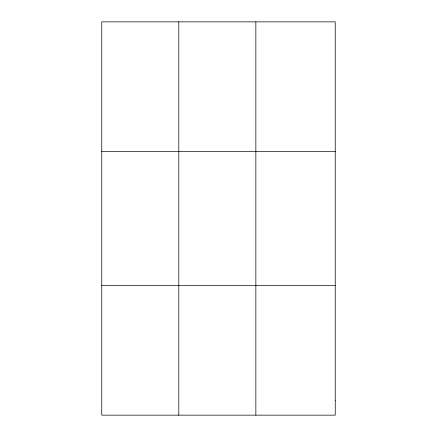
<?xml version="1.0" encoding="UTF-8"?>
<svg xmlns="http://www.w3.org/2000/svg" width="437" height="437" viewBox="0 0 437 437"><rect width="100%" height="100%" fill="white"/><g stroke="black" fill="none" stroke-linecap="round" stroke-linejoin="round"><path stroke-width="0.66" d="M178.804 21.85L178.804 415.15M255.858 21.85L255.858 415.15M101.755 151.639L335.245 151.639M101.755 285.361L335.245 285.361M335.245 400.729L335.245 415.15L101.755 415.15L101.755 21.85L335.245 21.85L335.245 400.729"/></g></svg>
